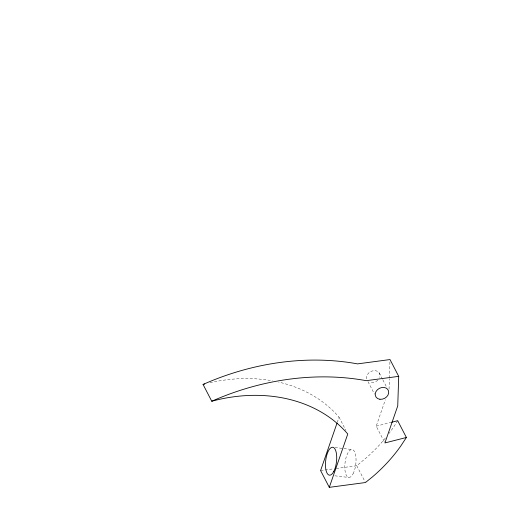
<?xml version="1.0" encoding="UTF-8"?>
<svg xmlns="http://www.w3.org/2000/svg" width="513" height="513" viewBox="0 0 513 513"><rect width="100%" height="100%" fill="white"/><g stroke="black" fill="none" stroke-linecap="round" stroke-linejoin="round"><path stroke-width="0.38" stroke-dasharray="2.56 1.92" d="M389.04 389.117L389.38 378.735M389.405 377.934L389.931 361.96M337.246 422.481L339.067 417.223A146.397 117.374 -27.4 0 0 278.572 382.082M384.192 441.539L376.202 426.175L385.372 399.704M336.316 468.465L356.759 465.746L367.808 456.538L375.439 449.183A148.404 118.984 -27.4 0 0 385.404 438.019M376.202 426.175L390.784 422.455M320.593 470.562L333.168 468.882M335.021 447.522L352.027 449.523M334.886 475.827L348.802 477.468M379.274 372.925L382.538 379.222M382.897 379.921L386.885 387.616M367.988 381.614L374.516 394.202M339.067 417.223L345.954 430.516M356.759 465.746L365.096 481.835M209.99 382.73A146.397 117.374 -27.4 0 1 272.499 380.838M397.684 420.698A148.404 118.984 -27.4 0 1 389.059 433.363M366.667 378.87A7.035 5.637 -27.4 0 1 373.579 370.662A7.035 5.637 -27.4 0 1 379.71 377.331M377.825 380.184A7.035 5.637 -27.4 0 1 369.623 382.082M353.091 473.762A14.063 5.425 -83.3 0 0 353.374 450.145A14.063 5.425 -83.3 0 0 344.787 466.58A14.063 5.425 -83.3 0 0 353.091 473.762"/><path stroke-width="0.77" d="M406.392 437.486L400.794 445.996A148.404 118.984 -27.4 0 1 372.502 476.853L365.461 482.534L329.295 487.35L347.769 434.011A146.397 117.374 -27.4 0 0 211.766 401.243L203.065 384.455A236.66 189.746 -27.4 0 1 357.542 363.884L390.008 359.562L398.71 376.35L397.742 405.905L384.917 442.937L406.392 437.486L397.684 420.698L391.547 422.263M336.983 423.231L320.593 470.562L329.295 487.35M398.71 376.35L366.244 380.678A236.66 189.746 -27.4 0 0 211.766 401.243M203.065 384.455A146.397 117.374 -27.4 0 1 204.597 384.045M333.764 471.485A14.063 5.425 -83.3 0 0 334.04 447.862A14.063 5.425 -83.3 0 0 325.454 464.303A14.063 5.425 -83.3 0 0 333.764 471.485M379.921 399.274A7.035 5.637 -27.4 0 0 388.578 391.06A7.035 5.637 -27.4 0 0 377.414 389.745A7.035 5.637 -27.4 0 0 379.921 399.274"/></g></svg>
